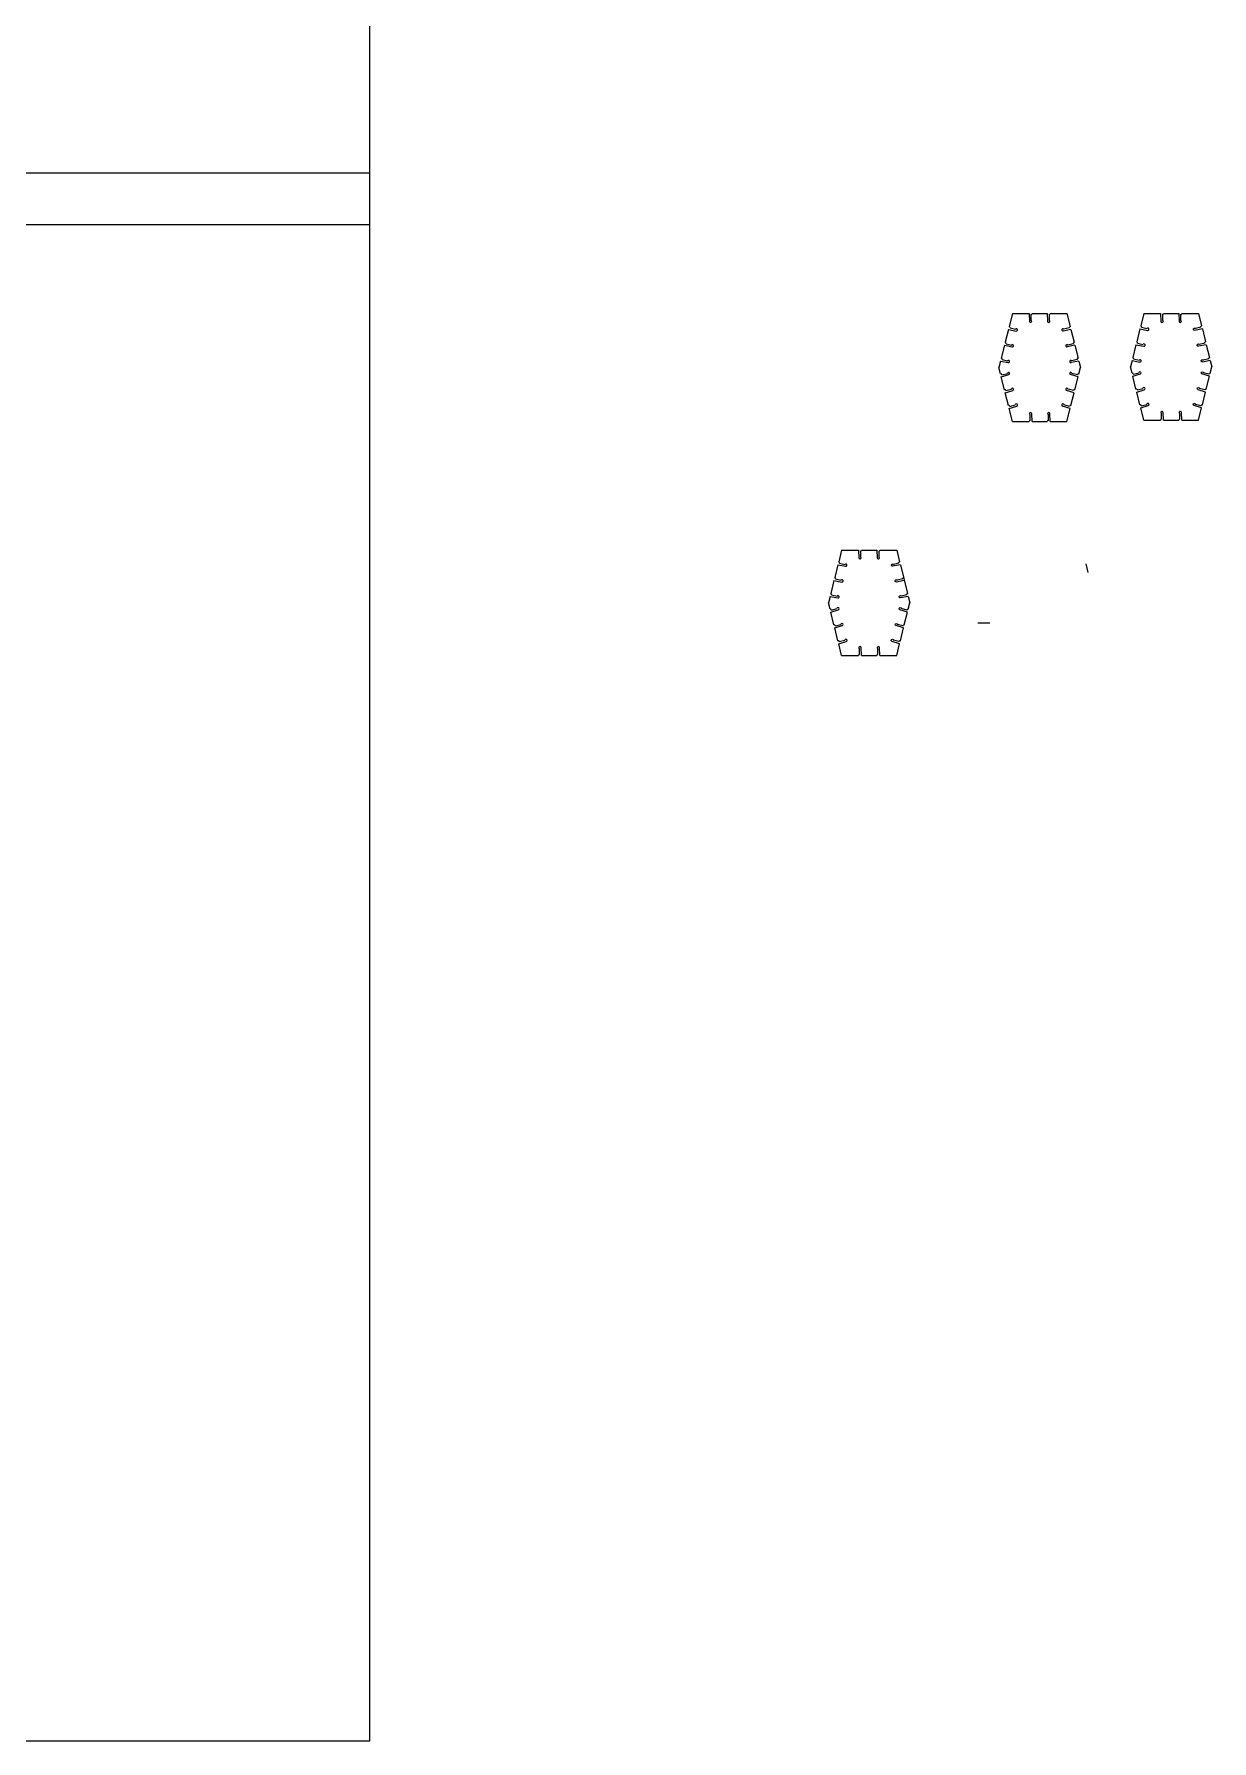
# Model space of a CAD drawing. Header units: millimetres. Extents: x -411717 to -116098, y 0 to 693159.
# Drawn here: x -152258 to -116098, y 270320 to 322725 of the extents above; entities that cross this region are included whole.
import ezdxf

# ---------------------------------------------------------------- set-up
doc = ezdxf.new("R2010")
doc.units = ezdxf.units.MM
doc.header["$LTSCALE"] = 2
doc.layers.add('标注', color=4, linetype='Continuous', lineweight=13)
doc.layers.add('钢板粗线', color=1, linetype='Continuous', lineweight=25)

# ---------------------------------------------------------------- blocks, each defined once
blk = doc.blocks.new('k')
at = {"layer": '钢板粗线'}
for p, q in [((0, 0), (12, -242)), ((59, -35), (59, -207))]:
    blk.add_line(p, q, dxfattribs=at)
for centre, start, end in [((59, 0), 270, 0), ((47, -240), 180, 69.949)]:
    blk.add_arc(centre, 35, start, end, dxfattribs=at)

msp = doc.modelspace()

# ---------------------------------------------------------------- linework, layer by layer
at = {"layer": '标注'}
for p, q in [((-141948.3, 321695.5), (-141948.3, 373070.7)), ((-141948.3, 270320.2), (-141948.3, 321695.5)), ((-141948.3, 318457.8), (-216405.5, 318457.8)), ((-141948.3, 316874.6), (-216405.5, 316874.6)), ((-216405.5, 270320.2), (-141948.3, 270320.2))]:
    msp.add_line(p, q, dxfattribs=at)
at = {"layer": '钢板粗线'}
for p, q in [((-122220.2, 314148.4), (-122320.6, 313747)), ((-122220.2, 314148.4), (-121710.5, 314148.4)), ((-121710.5, 314148.4), (-121698.5, 313906.7)), ((-121651.5, 314113.4), (-121651.5, 313941.3)), ((-121616.5, 314148.4), (-121153.8, 314148.4)), ((-121153.8, 314148.4), (-121141.8, 313906.7)), ((-121094.8, 314113.4), (-121094.8, 313941.3)), ((-121059.8, 314148.4), (-120550.1, 314148.4)), ((-120550.1, 314148.4), (-120449.7, 313747)), ((-118188.2, 314148.4), (-118283.7, 313766.2)), ((-118188.2, 314148.4), (-117675.3, 314148.4)), ((-117581.3, 314148.4), (-117115.3, 314148.4)), ((-117021.3, 314148.4), (-116508.4, 314148.4)), ((-116508.4, 314148.4), (-116412.9, 313766.2)), ((-122343.4, 313655.8), (-122441.9, 313261.9)), ((-122343.4, 313655.8), (-122105.9, 313608.8)), ((-122295.1, 313704.5), (-122128.1, 313662.8)), ((-120426.9, 313655.8), (-120664.4, 313608.8)), ((-120475.2, 313704.5), (-120642.2, 313662.8)), ((-120426.9, 313655.8), (-120328.5, 313261.9)), ((-118306.5, 313675), (-118405, 313281.2)), ((-116390.1, 313675), (-116291.6, 313281.2)), ((-122464.7, 313170.7), (-122563.1, 312776.8)), ((-122464.7, 313170.7), (-122227.2, 313123.8)), ((-122416.4, 313219.5), (-122249.4, 313177.7)), ((-120305.7, 313170.7), (-120543.1, 313123.8)), ((-120353.9, 313219.5), (-120520.9, 313177.7)), ((-120305.7, 313170.7), (-120207.2, 312776.8)), ((-118427.8, 313190), (-118526.3, 312796.1)), ((-116268.8, 313190), (-116170.3, 312796.1)), ((-122585.9, 312685.6), (-122635.2, 312488.7)), ((-122585.9, 312291.8), (-122635.2, 312488.7)), ((-122585.9, 312685.6), (-122348.5, 312638.7)), ((-122537.7, 312734.4), (-122370.7, 312692.6)), ((-120184.4, 312685.6), (-120421.8, 312638.7)), ((-120232.7, 312734.4), (-120399.6, 312692.6)), ((-120184.4, 312685.6), (-120135.2, 312488.7)), ((-120184.4, 312291.8), (-120135.2, 312488.7)), ((-118549.1, 312704.9), (-118598.3, 312507.9)), ((-118549.1, 312311), (-118598.3, 312507.9)), ((-116147.5, 312704.9), (-116098.3, 312507.9)), ((-116147.5, 312311), (-116098.3, 312507.9)), ((-122563.1, 312200.6), (-122331.5, 312270.9)), ((-122464.7, 311806.7), (-122563.1, 312200.6)), ((-122543.5, 312266.3), (-122376.5, 312308)), ((-122422.2, 311781.2), (-122255.2, 311823)), ((-120348.1, 311781.2), (-120515.1, 311823)), ((-120207.2, 312200.6), (-120438.8, 312270.9)), ((-120226.8, 312266.3), (-120393.8, 312308)), ((-120305.7, 311806.7), (-120207.2, 312200.6)), ((-118427.8, 311825.9), (-118526.3, 312219.8)), ((-116268.8, 311825.9), (-116170.3, 312219.8)), ((-122441.9, 311715.5), (-122210.3, 311785.8)), ((-122343.4, 311321.6), (-122441.9, 311715.5)), ((-122320.6, 311230.4), (-122089, 311300.7)), ((-122300.9, 311296.2), (-122134, 311337.9)), ((-120449.7, 311230.4), (-120681.3, 311300.7)), ((-120469.4, 311296.2), (-120636.4, 311337.9)), ((-120328.5, 311715.5), (-120560.1, 311785.8)), ((-120426.9, 311321.6), (-120328.5, 311715.5)), ((-118306.5, 311340.9), (-118405, 311734.7)), ((-116390.1, 311340.9), (-116291.6, 311734.7)), ((-122220.2, 310828.9), (-122320.6, 311230.4)), ((-122220.2, 310828.9), (-121710.5, 310828.9)), ((-121675.5, 310863.8), (-121675.5, 311036)), ((-121616.5, 310828.8), (-121628.6, 311070.6)), ((-121616.5, 310828.9), (-121153.8, 310828.9)), ((-121118.8, 310863.9), (-121118.8, 311036.1)), ((-121059.8, 310828.9), (-121071.9, 311070.7)), ((-121059.8, 310828.9), (-120550.1, 310828.9)), ((-120550.1, 310828.9), (-120449.7, 311230.4)), ((-118188.2, 310867.4), (-118283.7, 311249.7)), ((-118188.2, 310867.4), (-117675.3, 310867.4)), ((-117581.3, 310867.4), (-117115.3, 310867.4)), ((-117021.3, 310867.4), (-116508.4, 310867.4)), ((-116508.4, 310867.4), (-116412.9, 311249.7)), ((-127465.8, 306884.5), (-127556, 306523.8)), ((-127465.8, 306884.5), (-126949.3, 306884.5)), ((-126855.3, 306884.5), (-126385.8, 306884.5)), ((-126291.8, 306884.5), (-125775.3, 306884.5)), ((-125775.3, 306884.5), (-125685.1, 306523.8)), ((-127578.8, 306432.6), (-127677.2, 306038.7)), ((-125662.3, 306432.6), (-125442.6, 305553.6)), ((-119966.3, 306465.1), (-119905.3, 306192.9)), ((-127700, 305947.5), (-127798.5, 305553.6)), ((-127821.3, 305462.5), (-127870.5, 305265.5)), ((-127821.3, 305068.6), (-127870.5, 305265.5)), ((-125419.8, 305462.5), (-125370.5, 305265.5)), ((-125419.8, 305068.6), (-125370.5, 305265.5)), ((-127700, 304583.5), (-127798.5, 304977.4)), ((-127578.8, 304098.4), (-127677.2, 304492.3)), ((-125662.3, 304098.4), (-125563.8, 304492.3)), ((-125541, 304583.5), (-125442.6, 304977.4)), ((-122916.4, 304639.1), (-123283.3, 304639.1)), ((-127465.8, 303646.5), (-127556, 304007.2)), ((-125775.3, 303646.5), (-125685.1, 304007.2)), ((-127465.8, 303646.5), (-126949.3, 303646.5)), ((-126855.3, 303646.5), (-126385.8, 303646.5)), ((-126291.8, 303646.5), (-125775.3, 303646.5))]:
    msp.add_line(p, q, dxfattribs=at)
for centre, start, end in [((-121663.5, 313908.4), 180, 69.94896), ((-121651.5, 314148.4), 270, 0), ((-121106.8, 313908.4), 180, 69.94896), ((-121094.8, 314148.4), 270, 0), ((-122329.1, 313713), 345.96376, 75.96376), ((-122099.2, 313643.2), 255.96376, 145.91271), ((-120671.2, 313643.2), 34.08729, 284.03624), ((-120441.2, 313713), 104.03624, 194.03624), ((-122450.3, 313227.9), 345.96376, 75.96376), ((-122220.4, 313158.1), 255.96376, 145.91271), ((-120549.9, 313158.1), 34.08729, 284.03624), ((-120320, 313227.9), 104.03624, 194.03624), ((-122571.6, 312742.9), 345.96376, 75.96376), ((-122341.7, 312304.4), 284.03624, 173.9852), ((-122341.7, 312673), 255.96376, 145.91271), ((-120428.6, 312673), 34.08729, 284.03624), ((-120428.6, 312304.4), 6.0148, 255.96376), ((-120198.7, 312742.9), 104.03624, 194.03624), ((-122577.4, 312257.8), 14.03624, 104.03624), ((-122220.4, 311819.3), 284.03624, 173.9852), ((-120549.9, 311819.3), 6.0148, 255.96376), ((-120192.9, 312257.8), 75.96376, 165.96376), ((-122456.2, 311772.7), 14.03624, 104.03624), ((-122334.9, 311287.7), 14.03624, 104.03624), ((-122099.2, 311334.2), 284.03624, 173.9852), ((-120671.2, 311334.2), 6.0148, 255.96376), ((-120435.4, 311287.7), 75.96376, 165.96376), ((-120314.2, 311772.7), 75.96376, 165.96376), ((-121675.5, 310828.8), 90, 180), ((-121663.5, 311068.8), 0, 249.94896), ((-121118.8, 310828.9), 90, 180), ((-121106.8, 311068.9), 0, 249.94896)]:
    msp.add_arc(centre, 35, start, end, dxfattribs=at)

# ---------------------------------------------------------------- block references
at = {"layer": '标注'}
for p in [(-117675.3, 314148.4), (-117115.3, 314148.4), (-126949.3, 306884.5), (-126385.8, 306884.5)]:
    msp.add_blockref('k', p, dxfattribs=at)
for p, rotation in [((-118306.5, 313675), 75.96375653226283), ((-118427.8, 313190), 75.96375653226283), ((-118549.1, 312704.9), 75.96375653226283), ((-118526.3, 312219.8), 104.0362434678334), ((-118405, 311734.7), 104.0362434678334), ((-118283.7, 311249.7), 104.0362434678334), ((-117581.3, 310867.4), 179.9999999999724), ((-117021.3, 310867.4), 179.9999999999724), ((-127578.8, 306432.6), 75.96375653226283), ((-127821.3, 305462.5), 75.96375653226283), ((-127700, 305947.5), 75.96375653226283), ((-127798.5, 304977.4), 104.0362434678334), ((-127677.2, 304492.3), 104.0362434678334), ((-127556, 304007.2), 104.0362434678334), ((-126855.3, 303646.4), 179.9999999999724), ((-126291.8, 303646.5), 179.9999999999724)]:
    msp.add_blockref('k', p, dxfattribs=dict(at, rotation=rotation))
at = {"layer": '标注', "xscale": -1}
for p, rotation in [((-116390.1, 313675), 284.0362434677371), ((-116268.8, 313190), 284.0362434677371), ((-116147.5, 312704.9), 284.0362434677371), ((-116170.3, 312219.8), 255.9637565321666), ((-116291.6, 311734.7), 255.9637565321666), ((-116412.9, 311249.7), 255.9637565321666), ((-125662.3, 306432.6), 284.0362434677371), ((-125541, 305947.5), 284.0362434677371), ((-125419.8, 305462.5), 284.0362434677371), ((-125442.6, 304977.4), 255.9637565320248), ((-125563.8, 304492.3), 255.9637565320248), ((-125685.1, 304007.2), 255.9637565320248)]:
    msp.add_blockref('k', p, dxfattribs=dict(at, rotation=rotation))

doc.saveas('drawing.dxf')
